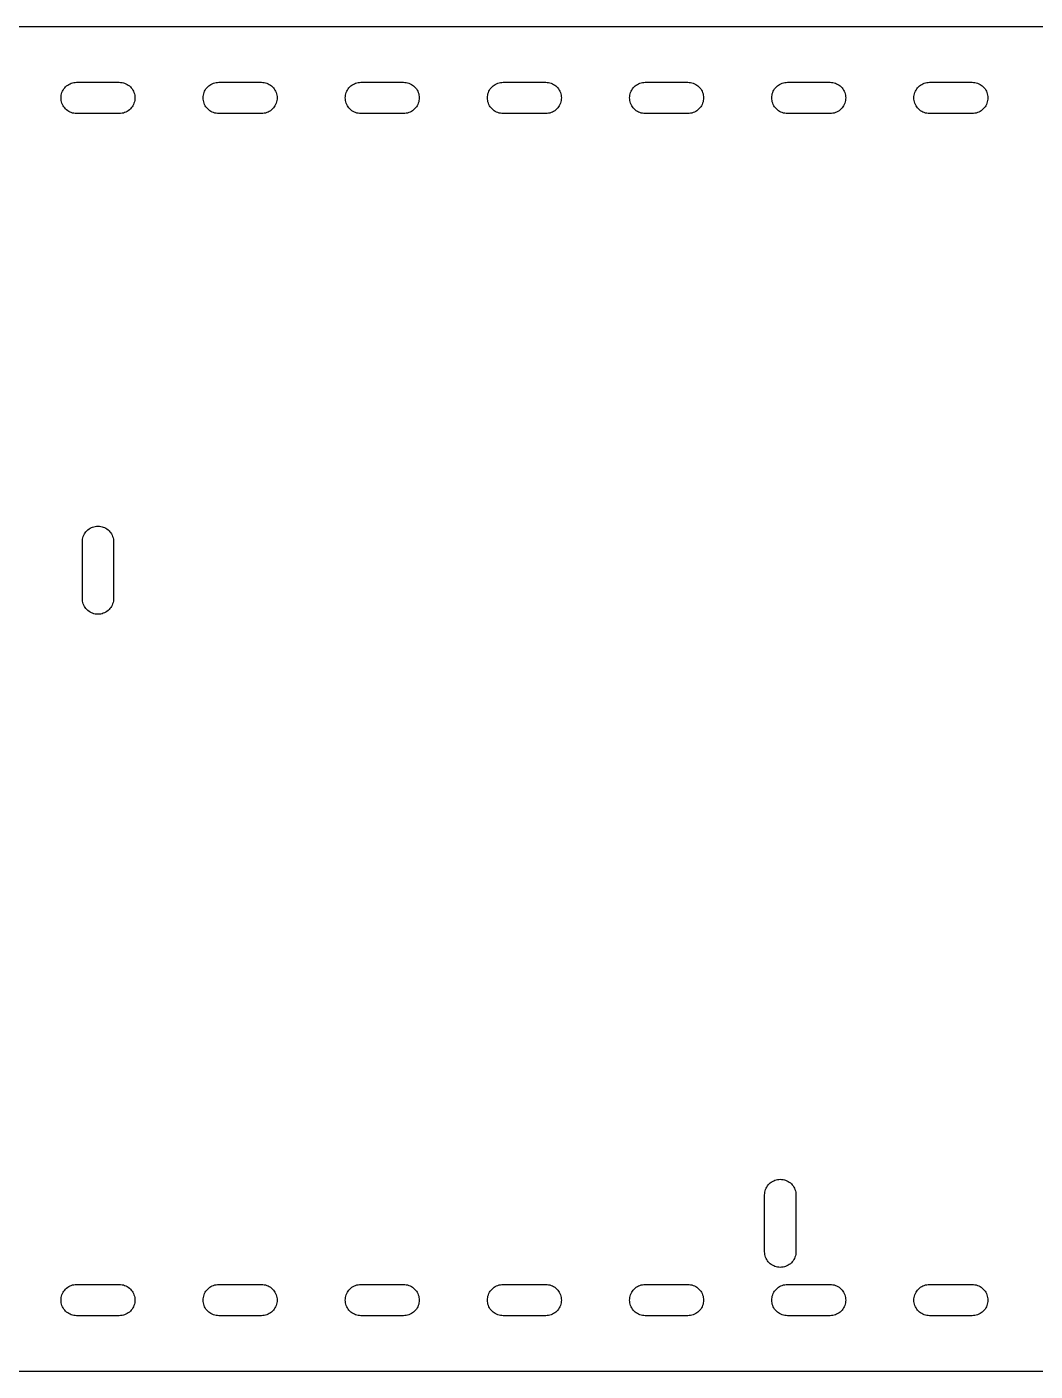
# Model space of a CAD drawing. Header units: metres. Extents: x -142 to 142, y -47 to 47.
# Drawn here: x -5 to 65.9, y -47.3 to 47.3 of the extents above; entities that cross this region are included whole.
import ezdxf

# ---------------------------------------------------------------- set-up
doc = ezdxf.new("R2010")
doc.units = ezdxf.units.M

msp = doc.modelspace()

# ---------------------------------------------------------------- linework, layer by layer
for p, q in [((139.5, 47.3), (-139.5, 47.3)), ((-2.58328, 42.491), (-2.56252, 42.5847)), ((-2.56252, 42.5847), (-2.53366, 42.6762)), ((-2.53366, 42.6762), (-2.49693, 42.7649)), ((-2.49693, 42.7649), (-2.45262, 42.85)), ((-2.45262, 42.85), (-2.40106, 42.9309)), ((-2.40106, 42.9309), (-2.34264, 43.0071)), ((-2.34264, 43.0071), (-2.27782, 43.0778)), ((-2.27782, 43.0778), (-2.20706, 43.1426)), ((-2.20706, 43.1426), (-2.13092, 43.2011)), ((-2.13092, 43.2011), (-2.04999, 43.2526)), ((-2.04999, 43.2526), (-1.96487, 43.2969)), ((-1.96487, 43.2969), (-1.87622, 43.3336)), ((-1.87622, 43.3336), (-1.7847, 43.3625)), ((-1.7847, 43.3625), (-1.69101, 43.3833)), ((-1.69101, 43.3833), (-1.59587, 43.3958)), ((-1.59587, 43.3958), (-1.5, 43.4)), ((-1.5, 43.4), (1.5, 43.4)), ((1.5, 43.4), (1.59587, 43.3958)), ((1.59587, 43.3958), (1.69101, 43.3833)), ((1.69101, 43.3833), (1.7847, 43.3625)), ((1.7847, 43.3625), (1.87622, 43.3336)), ((1.87622, 43.3336), (1.96487, 43.2969)), ((1.96487, 43.2969), (2.04999, 43.2526)), ((2.04999, 43.2526), (2.13092, 43.2011)), ((2.13092, 43.2011), (2.20706, 43.1426)), ((2.20706, 43.1426), (2.27782, 43.0778)), ((2.27782, 43.0778), (2.34264, 43.0071)), ((2.34264, 43.0071), (2.40106, 42.9309)), ((2.40106, 42.9309), (2.45262, 42.85)), ((2.45262, 42.85), (2.49693, 42.7649)), ((2.49693, 42.7649), (2.53366, 42.6762)), ((2.53366, 42.6762), (2.56252, 42.5847)), ((2.56252, 42.5847), (2.58328, 42.491)), ((7.4167, 42.491), (7.43747, 42.5847)), ((7.43747, 42.5847), (7.46632, 42.6762)), ((7.46632, 42.6762), (7.50305, 42.7649)), ((7.50305, 42.7649), (7.54736, 42.85)), ((7.54736, 42.85), (7.59892, 42.9309)), ((7.59892, 42.9309), (7.65735, 43.0071)), ((7.65735, 43.0071), (7.72218, 43.0778)), ((7.72218, 43.0778), (7.79292, 43.1426)), ((7.79292, 43.1426), (7.86906, 43.2011)), ((7.86906, 43.2011), (7.95, 43.2526)), ((7.95, 43.2526), (8.03511, 43.2969)), ((8.03511, 43.2969), (8.12376, 43.3336)), ((8.12376, 43.3336), (8.21529, 43.3625)), ((8.21529, 43.3625), (8.30898, 43.3833)), ((8.30898, 43.3833), (8.40413, 43.3958)), ((8.40413, 43.3958), (8.5, 43.4)), ((8.5, 43.4), (11.5, 43.4)), ((11.5, 43.4), (11.5959, 43.3958)), ((11.5959, 43.3958), (11.691, 43.3833)), ((11.691, 43.3833), (11.7847, 43.3625)), ((11.7847, 43.3625), (11.8762, 43.3336)), ((11.8762, 43.3336), (11.9649, 43.2969)), ((11.9649, 43.2969), (12.05, 43.2526)), ((12.05, 43.2526), (12.1309, 43.2011)), ((12.1309, 43.2011), (12.2071, 43.1426)), ((12.2071, 43.1426), (12.2778, 43.0778)), ((12.2778, 43.0778), (12.3426, 43.0071)), ((12.3426, 43.0071), (12.4011, 42.9309)), ((12.4011, 42.9309), (12.4526, 42.85)), ((12.4526, 42.85), (12.4969, 42.7649)), ((12.4969, 42.7649), (12.5337, 42.6762)), ((12.5337, 42.6762), (12.5625, 42.5847)), ((12.5625, 42.5847), (12.5833, 42.491)), ((17.4167, 42.491), (17.4375, 42.5847)), ((17.4375, 42.5847), (17.4663, 42.6762)), ((17.4663, 42.6762), (17.5031, 42.7649)), ((17.5031, 42.7649), (17.5474, 42.85)), ((17.5474, 42.85), (17.5989, 42.9309)), ((17.5989, 42.9309), (17.6573, 43.0071)), ((17.6573, 43.0071), (17.7222, 43.0778)), ((17.7222, 43.0778), (17.7929, 43.1426)), ((17.7929, 43.1426), (17.8691, 43.2011)), ((17.8691, 43.2011), (17.95, 43.2526)), ((17.95, 43.2526), (18.0351, 43.2969)), ((18.0351, 43.2969), (18.1238, 43.3336)), ((18.1238, 43.3336), (18.2153, 43.3625)), ((18.2153, 43.3625), (18.309, 43.3833)), ((18.309, 43.3833), (18.4041, 43.3958)), ((18.4041, 43.3958), (18.5, 43.4)), ((18.5, 43.4), (21.5, 43.4)), ((21.5, 43.4), (21.5959, 43.3958)), ((21.5959, 43.3958), (21.691, 43.3833)), ((21.691, 43.3833), (21.7847, 43.3625)), ((21.7847, 43.3625), (21.8762, 43.3336)), ((21.8762, 43.3336), (21.9649, 43.2969)), ((21.9649, 43.2969), (22.05, 43.2526)), ((22.05, 43.2526), (22.1309, 43.2011)), ((22.1309, 43.2011), (22.2071, 43.1426)), ((22.2071, 43.1426), (22.2778, 43.0778)), ((22.2778, 43.0778), (22.3426, 43.0071)), ((22.3426, 43.0071), (22.4011, 42.9309)), ((22.4011, 42.9309), (22.4526, 42.85)), ((22.4526, 42.85), (22.4969, 42.7649)), ((22.4969, 42.7649), (22.5337, 42.6762)), ((22.5337, 42.6762), (22.5625, 42.5847)), ((22.5625, 42.5847), (22.5833, 42.491)), ((27.4167, 42.491), (27.4375, 42.5847)), ((27.4375, 42.5847), (27.4663, 42.6762)), ((27.4663, 42.6762), (27.5031, 42.7649)), ((27.5031, 42.7649), (27.5474, 42.85)), ((27.5474, 42.85), (27.5989, 42.9309)), ((27.5989, 42.9309), (27.6573, 43.0071)), ((27.6573, 43.0071), (27.7222, 43.0778)), ((27.7222, 43.0778), (27.7929, 43.1426)), ((27.7929, 43.1426), (27.8691, 43.2011)), ((27.8691, 43.2011), (27.95, 43.2526)), ((27.95, 43.2526), (28.0351, 43.2969)), ((28.0351, 43.2969), (28.1238, 43.3336)), ((28.1238, 43.3336), (28.2153, 43.3625)), ((28.2153, 43.3625), (28.309, 43.3833)), ((28.309, 43.3833), (28.4041, 43.3958)), ((28.4041, 43.3958), (28.5, 43.4)), ((28.5, 43.4), (31.5, 43.4)), ((31.5, 43.4), (31.5959, 43.3958)), ((31.5959, 43.3958), (31.691, 43.3833)), ((31.691, 43.3833), (31.7847, 43.3625)), ((31.7847, 43.3625), (31.8762, 43.3336)), ((31.8762, 43.3336), (31.9649, 43.2969)), ((31.9649, 43.2969), (32.05, 43.2526)), ((32.05, 43.2526), (32.1309, 43.2011)), ((32.1309, 43.2011), (32.2071, 43.1426)), ((32.2071, 43.1426), (32.2778, 43.0778)), ((32.2778, 43.0778), (32.3426, 43.0071)), ((32.3426, 43.0071), (32.4011, 42.9309)), ((32.4011, 42.9309), (32.4526, 42.85)), ((32.4526, 42.85), (32.4969, 42.7649)), ((32.4969, 42.7649), (32.5337, 42.6762)), ((32.5337, 42.6762), (32.5625, 42.5847)), ((32.5625, 42.5847), (32.5833, 42.491)), ((37.4167, 42.491), (37.4375, 42.5847)), ((37.4375, 42.5847), (37.4663, 42.6762)), ((37.4663, 42.6762), (37.5031, 42.7649)), ((37.5031, 42.7649), (37.5474, 42.85)), ((37.5474, 42.85), (37.5989, 42.9309)), ((37.5989, 42.9309), (37.6573, 43.0071)), ((37.6573, 43.0071), (37.7222, 43.0778)), ((37.7222, 43.0778), (37.7929, 43.1426)), ((37.7929, 43.1426), (37.8691, 43.2011)), ((37.8691, 43.2011), (37.95, 43.2526)), ((37.95, 43.2526), (38.0351, 43.2969)), ((38.0351, 43.2969), (38.1238, 43.3336)), ((38.1238, 43.3336), (38.2153, 43.3625)), ((38.2153, 43.3625), (38.309, 43.3833)), ((38.309, 43.3833), (38.4041, 43.3958)), ((38.4041, 43.3958), (38.5, 43.4)), ((38.5, 43.4), (41.5, 43.4)), ((41.5, 43.4), (41.5959, 43.3958)), ((41.5959, 43.3958), (41.691, 43.3833)), ((41.691, 43.3833), (41.7847, 43.3625)), ((41.7847, 43.3625), (41.8762, 43.3336)), ((41.8762, 43.3336), (41.9649, 43.2969)), ((41.9649, 43.2969), (42.05, 43.2526)), ((42.05, 43.2526), (42.1309, 43.2011)), ((42.1309, 43.2011), (42.2071, 43.1426)), ((42.2071, 43.1426), (42.2778, 43.0778)), ((42.2778, 43.0778), (42.3426, 43.0071)), ((42.3426, 43.0071), (42.4011, 42.9309)), ((42.4011, 42.9309), (42.4526, 42.85)), ((42.4526, 42.85), (42.4969, 42.7649)), ((42.4969, 42.7649), (42.5337, 42.6762)), ((42.5337, 42.6762), (42.5625, 42.5847)), ((42.5625, 42.5847), (42.5833, 42.491)), ((47.4167, 42.491), (47.4375, 42.5847)), ((47.4375, 42.5847), (47.4663, 42.6762)), ((47.4663, 42.6762), (47.5031, 42.7649)), ((47.5031, 42.7649), (47.5474, 42.85)), ((47.5474, 42.85), (47.5989, 42.9309)), ((47.5989, 42.9309), (47.6573, 43.0071)), ((47.6573, 43.0071), (47.7222, 43.0778)), ((47.7222, 43.0778), (47.7929, 43.1426)), ((47.7929, 43.1426), (47.8691, 43.2011)), ((47.8691, 43.2011), (47.95, 43.2526)), ((47.95, 43.2526), (48.0351, 43.2969)), ((48.0351, 43.2969), (48.1238, 43.3336)), ((48.1238, 43.3336), (48.2153, 43.3625)), ((48.2153, 43.3625), (48.309, 43.3833)), ((48.309, 43.3833), (48.4041, 43.3958)), ((48.4041, 43.3958), (48.5, 43.4)), ((48.5, 43.4), (51.5, 43.4)), ((51.5, 43.4), (51.5959, 43.3958)), ((51.5959, 43.3958), (51.691, 43.3833)), ((51.691, 43.3833), (51.7847, 43.3625)), ((51.7847, 43.3625), (51.8762, 43.3336)), ((51.8762, 43.3336), (51.9649, 43.2969)), ((51.9649, 43.2969), (52.05, 43.2526)), ((52.05, 43.2526), (52.1309, 43.2011)), ((52.1309, 43.2011), (52.2071, 43.1426)), ((52.2071, 43.1426), (52.2778, 43.0778)), ((52.2778, 43.0778), (52.3426, 43.0071)), ((52.3426, 43.0071), (52.4011, 42.9309)), ((52.4011, 42.9309), (52.4526, 42.85)), ((52.4526, 42.85), (52.4969, 42.7649)), ((52.4969, 42.7649), (52.5337, 42.6762)), ((52.5337, 42.6762), (52.5625, 42.5847)), ((52.5625, 42.5847), (52.5833, 42.491)), ((57.4167, 42.491), (57.4375, 42.5847)), ((57.4375, 42.5847), (57.4663, 42.6762)), ((57.4663, 42.6762), (57.5031, 42.7649)), ((57.5031, 42.7649), (57.5474, 42.85)), ((57.5474, 42.85), (57.5989, 42.9309)), ((57.5989, 42.9309), (57.6573, 43.0071)), ((57.6573, 43.0071), (57.7222, 43.0778)), ((57.7222, 43.0778), (57.7929, 43.1426)), ((57.7929, 43.1426), (57.8691, 43.2011)), ((57.8691, 43.2011), (57.95, 43.2526)), ((57.95, 43.2526), (58.0351, 43.2969)), ((58.0351, 43.2969), (58.1238, 43.3336)), ((58.1238, 43.3336), (58.2153, 43.3625)), ((58.2153, 43.3625), (58.309, 43.3833)), ((58.309, 43.3833), (58.4041, 43.3958)), ((58.4041, 43.3958), (58.5, 43.4)), ((58.5, 43.4), (61.5, 43.4)), ((61.5, 43.4), (61.5959, 43.3958)), ((61.5959, 43.3958), (61.691, 43.3833)), ((61.691, 43.3833), (61.7847, 43.3625)), ((61.7847, 43.3625), (61.8762, 43.3336)), ((61.8762, 43.3336), (61.9649, 43.2969)), ((61.9649, 43.2969), (62.05, 43.2526)), ((62.05, 43.2526), (62.1309, 43.2011)), ((62.1309, 43.2011), (62.2071, 43.1426)), ((62.2071, 43.1426), (62.2778, 43.0778)), ((62.2778, 43.0778), (62.3426, 43.0071)), ((62.3426, 43.0071), (62.4011, 42.9309)), ((62.4011, 42.9309), (62.4526, 42.85)), ((62.4526, 42.85), (62.4969, 42.7649)), ((62.4969, 42.7649), (62.5337, 42.6762)), ((62.5337, 42.6762), (62.5625, 42.5847)), ((62.5625, 42.5847), (62.5833, 42.491)), ((-2.59999, 42.3), (-2.59581, 42.3959)), ((-2.59581, 42.2041), (-2.59999, 42.3)), ((-2.59581, 42.3959), (-2.58328, 42.491)), ((-2.58328, 42.109), (-2.59581, 42.2041)), ((-2.56252, 42.0153), (-2.58328, 42.109)), ((-2.53366, 41.9238), (-2.56252, 42.0153)), ((-2.49693, 41.8351), (-2.53366, 41.9238)), ((-2.45262, 41.75), (-2.49693, 41.8351)), ((-2.40106, 41.6691), (-2.45262, 41.75)), ((-2.34264, 41.5929), (-2.40106, 41.6691)), ((2.40106, 41.6691), (2.34264, 41.5929)), ((2.45262, 41.75), (2.40106, 41.6691)), ((2.49693, 41.8351), (2.45262, 41.75)), ((2.53366, 41.9238), (2.49693, 41.8351)), ((2.56252, 42.0153), (2.53366, 41.9238)), ((2.58328, 42.109), (2.56252, 42.0153)), ((2.58328, 42.491), (2.59581, 42.3959)), ((2.59581, 42.2041), (2.58328, 42.109)), ((2.59581, 42.3959), (2.59999, 42.3)), ((2.59999, 42.3), (2.59581, 42.2041)), ((7.39999, 42.3), (7.40417, 42.3959)), ((7.40417, 42.2041), (7.39999, 42.3)), ((7.40417, 42.3959), (7.4167, 42.491)), ((7.4167, 42.109), (7.40417, 42.2041)), ((7.43747, 42.0153), (7.4167, 42.109)), ((7.46632, 41.9238), (7.43747, 42.0153)), ((7.50305, 41.8351), (7.46632, 41.9238)), ((7.54736, 41.75), (7.50305, 41.8351)), ((7.59892, 41.6691), (7.54736, 41.75)), ((7.65735, 41.5929), (7.59892, 41.6691)), ((12.4011, 41.6691), (12.3426, 41.5929)), ((12.4526, 41.75), (12.4011, 41.6691)), ((12.4969, 41.8351), (12.4526, 41.75)), ((12.5337, 41.9238), (12.4969, 41.8351)), ((12.5625, 42.0153), (12.5337, 41.9238)), ((12.5833, 42.109), (12.5625, 42.0153)), ((12.5833, 42.491), (12.5958, 42.3959)), ((12.5958, 42.2041), (12.5833, 42.109)), ((12.5958, 42.3959), (12.6, 42.3)), ((12.6, 42.3), (12.5958, 42.2041)), ((17.4, 42.3), (17.4042, 42.3959)), ((17.4042, 42.2041), (17.4, 42.3)), ((17.4042, 42.3959), (17.4167, 42.491)), ((17.4167, 42.109), (17.4042, 42.2041)), ((17.4375, 42.0153), (17.4167, 42.109)), ((17.4663, 41.9238), (17.4375, 42.0153)), ((17.5031, 41.8351), (17.4663, 41.9238)), ((17.5474, 41.75), (17.5031, 41.8351)), ((17.5989, 41.6691), (17.5474, 41.75)), ((17.6573, 41.5929), (17.5989, 41.6691)), ((22.4011, 41.6691), (22.3426, 41.5929)), ((22.4526, 41.75), (22.4011, 41.6691)), ((22.4969, 41.8351), (22.4526, 41.75)), ((22.5337, 41.9238), (22.4969, 41.8351)), ((22.5625, 42.0153), (22.5337, 41.9238)), ((22.5833, 42.109), (22.5625, 42.0153)), ((22.5833, 42.491), (22.5958, 42.3959)), ((22.5958, 42.2041), (22.5833, 42.109)), ((22.5958, 42.3959), (22.6, 42.3)), ((22.6, 42.3), (22.5958, 42.2041)), ((27.4, 42.3), (27.4042, 42.3959)), ((27.4042, 42.2041), (27.4, 42.3)), ((27.4042, 42.3959), (27.4167, 42.491)), ((27.4167, 42.109), (27.4042, 42.2041)), ((27.4375, 42.0153), (27.4167, 42.109)), ((27.4663, 41.9238), (27.4375, 42.0153)), ((27.5031, 41.8351), (27.4663, 41.9238)), ((27.5474, 41.75), (27.5031, 41.8351)), ((27.5989, 41.6691), (27.5474, 41.75)), ((27.6573, 41.5929), (27.5989, 41.6691)), ((32.4011, 41.6691), (32.3426, 41.5929)), ((32.4526, 41.75), (32.4011, 41.6691)), ((32.4969, 41.8351), (32.4526, 41.75)), ((32.5337, 41.9238), (32.4969, 41.8351)), ((32.5625, 42.0153), (32.5337, 41.9238)), ((32.5833, 42.109), (32.5625, 42.0153)), ((32.5833, 42.491), (32.5958, 42.3959)), ((32.5958, 42.2041), (32.5833, 42.109)), ((32.5958, 42.3959), (32.6, 42.3)), ((32.6, 42.3), (32.5958, 42.2041)), ((37.4, 42.3), (37.4042, 42.3959)), ((37.4042, 42.2041), (37.4, 42.3)), ((37.4042, 42.3959), (37.4167, 42.491)), ((37.4167, 42.109), (37.4042, 42.2041)), ((37.4375, 42.0153), (37.4167, 42.109)), ((37.4663, 41.9238), (37.4375, 42.0153)), ((37.5031, 41.8351), (37.4663, 41.9238)), ((37.5474, 41.75), (37.5031, 41.8351)), ((37.5989, 41.6691), (37.5474, 41.75)), ((37.6573, 41.5929), (37.5989, 41.6691)), ((42.4011, 41.6691), (42.3426, 41.5929)), ((42.4526, 41.75), (42.4011, 41.6691)), ((42.4969, 41.8351), (42.4526, 41.75)), ((42.5337, 41.9238), (42.4969, 41.8351)), ((42.5625, 42.0153), (42.5337, 41.9238)), ((42.5833, 42.109), (42.5625, 42.0153)), ((42.5833, 42.491), (42.5958, 42.3959)), ((42.5958, 42.2041), (42.5833, 42.109)), ((42.5958, 42.3959), (42.6, 42.3)), ((42.6, 42.3), (42.5958, 42.2041)), ((47.4, 42.3), (47.4042, 42.3959)), ((47.4042, 42.2041), (47.4, 42.3)), ((47.4042, 42.3959), (47.4167, 42.491)), ((47.4167, 42.109), (47.4042, 42.2041)), ((47.4375, 42.0153), (47.4167, 42.109)), ((47.4663, 41.9238), (47.4375, 42.0153)), ((47.5031, 41.8351), (47.4663, 41.9238)), ((47.5474, 41.75), (47.5031, 41.8351)), ((47.5989, 41.6691), (47.5474, 41.75)), ((47.6573, 41.5929), (47.5989, 41.6691)), ((52.4011, 41.6691), (52.3426, 41.5929)), ((52.4526, 41.75), (52.4011, 41.6691)), ((52.4969, 41.8351), (52.4526, 41.75)), ((52.5337, 41.9238), (52.4969, 41.8351)), ((52.5625, 42.0153), (52.5337, 41.9238)), ((52.5833, 42.109), (52.5625, 42.0153)), ((52.5833, 42.491), (52.5958, 42.3959)), ((52.5958, 42.2041), (52.5833, 42.109)), ((52.5958, 42.3959), (52.6, 42.3)), ((52.6, 42.3), (52.5958, 42.2041)), ((57.4, 42.3), (57.4042, 42.3959)), ((57.4042, 42.2041), (57.4, 42.3)), ((57.4042, 42.3959), (57.4167, 42.491)), ((57.4167, 42.109), (57.4042, 42.2041)), ((57.4375, 42.0153), (57.4167, 42.109)), ((57.4663, 41.9238), (57.4375, 42.0153)), ((57.5031, 41.8351), (57.4663, 41.9238)), ((57.5474, 41.75), (57.5031, 41.8351)), ((57.5989, 41.6691), (57.5474, 41.75)), ((57.6573, 41.5929), (57.5989, 41.6691)), ((62.4011, 41.6691), (62.3426, 41.5929)), ((62.4526, 41.75), (62.4011, 41.6691)), ((62.4969, 41.8351), (62.4526, 41.75)), ((62.5337, 41.9238), (62.4969, 41.8351)), ((62.5625, 42.0153), (62.5337, 41.9238)), ((62.5833, 42.109), (62.5625, 42.0153)), ((62.5833, 42.491), (62.5958, 42.3959)), ((62.5958, 42.2041), (62.5833, 42.109)), ((62.5958, 42.3959), (62.6, 42.3)), ((62.6, 42.3), (62.5958, 42.2041)), ((-2.27782, 41.5222), (-2.34264, 41.5929)), ((-2.20706, 41.4574), (-2.27782, 41.5222)), ((-2.13092, 41.3989), (-2.20706, 41.4574)), ((-2.04999, 41.3474), (-2.13092, 41.3989)), ((-1.96487, 41.3031), (-2.04999, 41.3474)), ((-1.87622, 41.2663), (-1.96487, 41.3031)), ((-1.7847, 41.2375), (-1.87622, 41.2663)), ((-1.69101, 41.2167), (-1.7847, 41.2375)), ((-1.59587, 41.2042), (-1.69101, 41.2167)), ((-1.5, 41.2), (-1.59587, 41.2042)), ((1.5, 41.2), (-1.5, 41.2)), ((1.59587, 41.2042), (1.5, 41.2)), ((1.69101, 41.2167), (1.59587, 41.2042)), ((1.7847, 41.2375), (1.69101, 41.2167)), ((1.87622, 41.2663), (1.7847, 41.2375)), ((1.96487, 41.3031), (1.87622, 41.2663)), ((2.04999, 41.3474), (1.96487, 41.3031)), ((2.13092, 41.3989), (2.04999, 41.3474)), ((2.20706, 41.4574), (2.13092, 41.3989)), ((2.27782, 41.5222), (2.20706, 41.4574)), ((2.34264, 41.5929), (2.27782, 41.5222)), ((7.72218, 41.5222), (7.65735, 41.5929)), ((7.79292, 41.4574), (7.72218, 41.5222)), ((7.86906, 41.3989), (7.79292, 41.4574)), ((7.95, 41.3474), (7.86906, 41.3989)), ((8.03511, 41.3031), (7.95, 41.3474)), ((8.12376, 41.2663), (8.03511, 41.3031)), ((8.21529, 41.2375), (8.12376, 41.2663)), ((8.30898, 41.2167), (8.21529, 41.2375)), ((8.40413, 41.2042), (8.30898, 41.2167)), ((8.5, 41.2), (8.40413, 41.2042)), ((11.5, 41.2), (8.5, 41.2)), ((11.5959, 41.2042), (11.5, 41.2)), ((11.691, 41.2167), (11.5959, 41.2042)), ((11.7847, 41.2375), (11.691, 41.2167)), ((11.8762, 41.2663), (11.7847, 41.2375)), ((11.9649, 41.3031), (11.8762, 41.2663)), ((12.05, 41.3474), (11.9649, 41.3031)), ((12.1309, 41.3989), (12.05, 41.3474)), ((12.2071, 41.4574), (12.1309, 41.3989)), ((12.2778, 41.5222), (12.2071, 41.4574)), ((12.3426, 41.5929), (12.2778, 41.5222)), ((17.7222, 41.5222), (17.6573, 41.5929)), ((17.7929, 41.4574), (17.7222, 41.5222)), ((17.8691, 41.3989), (17.7929, 41.4574)), ((17.95, 41.3474), (17.8691, 41.3989)), ((18.0351, 41.3031), (17.95, 41.3474)), ((18.1238, 41.2663), (18.0351, 41.3031)), ((18.2153, 41.2375), (18.1238, 41.2663)), ((18.309, 41.2167), (18.2153, 41.2375)), ((18.4041, 41.2042), (18.309, 41.2167)), ((18.5, 41.2), (18.4041, 41.2042)), ((21.5, 41.2), (18.5, 41.2)), ((21.5959, 41.2042), (21.5, 41.2)), ((21.691, 41.2167), (21.5959, 41.2042)), ((21.7847, 41.2375), (21.691, 41.2167)), ((21.8762, 41.2663), (21.7847, 41.2375)), ((21.9649, 41.3031), (21.8762, 41.2663)), ((22.05, 41.3474), (21.9649, 41.3031)), ((22.1309, 41.3989), (22.05, 41.3474)), ((22.2071, 41.4574), (22.1309, 41.3989)), ((22.2778, 41.5222), (22.2071, 41.4574)), ((22.3426, 41.5929), (22.2778, 41.5222)), ((27.7222, 41.5222), (27.6573, 41.5929)), ((27.7929, 41.4574), (27.7222, 41.5222)), ((27.8691, 41.3989), (27.7929, 41.4574)), ((27.95, 41.3474), (27.8691, 41.3989)), ((28.0351, 41.3031), (27.95, 41.3474)), ((28.1238, 41.2663), (28.0351, 41.3031)), ((28.2153, 41.2375), (28.1238, 41.2663)), ((28.309, 41.2167), (28.2153, 41.2375)), ((28.4041, 41.2042), (28.309, 41.2167)), ((28.5, 41.2), (28.4041, 41.2042)), ((31.5, 41.2), (28.5, 41.2)), ((31.5959, 41.2042), (31.5, 41.2)), ((31.691, 41.2167), (31.5959, 41.2042)), ((31.7847, 41.2375), (31.691, 41.2167)), ((31.8762, 41.2663), (31.7847, 41.2375)), ((31.9649, 41.3031), (31.8762, 41.2663)), ((32.05, 41.3474), (31.9649, 41.3031)), ((32.1309, 41.3989), (32.05, 41.3474)), ((32.2071, 41.4574), (32.1309, 41.3989)), ((32.2778, 41.5222), (32.2071, 41.4574)), ((32.3426, 41.5929), (32.2778, 41.5222)), ((37.7222, 41.5222), (37.6573, 41.5929)), ((37.7929, 41.4574), (37.7222, 41.5222)), ((37.8691, 41.3989), (37.7929, 41.4574)), ((37.95, 41.3474), (37.8691, 41.3989)), ((38.0351, 41.3031), (37.95, 41.3474)), ((38.1238, 41.2663), (38.0351, 41.3031)), ((38.2153, 41.2375), (38.1238, 41.2663)), ((38.309, 41.2167), (38.2153, 41.2375)), ((38.4041, 41.2042), (38.309, 41.2167)), ((38.5, 41.2), (38.4041, 41.2042)), ((41.5, 41.2), (38.5, 41.2)), ((41.5959, 41.2042), (41.5, 41.2)), ((41.691, 41.2167), (41.5959, 41.2042)), ((41.7847, 41.2375), (41.691, 41.2167)), ((41.8762, 41.2663), (41.7847, 41.2375)), ((41.9649, 41.3031), (41.8762, 41.2663)), ((42.05, 41.3474), (41.9649, 41.3031)), ((42.1309, 41.3989), (42.05, 41.3474)), ((42.2071, 41.4574), (42.1309, 41.3989)), ((42.2778, 41.5222), (42.2071, 41.4574)), ((42.3426, 41.5929), (42.2778, 41.5222)), ((47.7222, 41.5222), (47.6573, 41.5929)), ((47.7929, 41.4574), (47.7222, 41.5222)), ((47.8691, 41.3989), (47.7929, 41.4574)), ((47.95, 41.3474), (47.8691, 41.3989)), ((48.0351, 41.3031), (47.95, 41.3474)), ((48.1238, 41.2663), (48.0351, 41.3031)), ((48.2153, 41.2375), (48.1238, 41.2663)), ((48.309, 41.2167), (48.2153, 41.2375)), ((48.4041, 41.2042), (48.309, 41.2167)), ((48.5, 41.2), (48.4041, 41.2042)), ((51.5, 41.2), (48.5, 41.2)), ((51.5959, 41.2042), (51.5, 41.2)), ((51.691, 41.2167), (51.5959, 41.2042)), ((51.7847, 41.2375), (51.691, 41.2167)), ((51.8762, 41.2663), (51.7847, 41.2375)), ((51.9649, 41.3031), (51.8762, 41.2663)), ((52.05, 41.3474), (51.9649, 41.3031)), ((52.1309, 41.3989), (52.05, 41.3474)), ((52.2071, 41.4574), (52.1309, 41.3989)), ((52.2778, 41.5222), (52.2071, 41.4574)), ((52.3426, 41.5929), (52.2778, 41.5222)), ((57.7222, 41.5222), (57.6573, 41.5929)), ((57.7929, 41.4574), (57.7222, 41.5222)), ((57.8691, 41.3989), (57.7929, 41.4574)), ((57.95, 41.3474), (57.8691, 41.3989)), ((58.0351, 41.3031), (57.95, 41.3474)), ((58.1238, 41.2663), (58.0351, 41.3031)), ((58.2153, 41.2375), (58.1238, 41.2663)), ((58.309, 41.2167), (58.2153, 41.2375)), ((58.4041, 41.2042), (58.309, 41.2167)), ((58.5, 41.2), (58.4041, 41.2042)), ((61.5, 41.2), (58.5, 41.2)), ((61.5959, 41.2042), (61.5, 41.2)), ((61.691, 41.2167), (61.5959, 41.2042)), ((61.7847, 41.2375), (61.691, 41.2167)), ((61.8762, 41.2663), (61.7847, 41.2375)), ((61.9649, 41.3031), (61.8762, 41.2663)), ((62.05, 41.3474), (61.9649, 41.3031)), ((62.1309, 41.3989), (62.05, 41.3474)), ((62.2071, 41.4574), (62.1309, 41.3989)), ((62.2778, 41.5222), (62.2071, 41.4574)), ((62.3426, 41.5929), (62.2778, 41.5222)), ((-1.06252, 11.3497), (-1.03366, 11.4412)), ((-1.03366, 11.4412), (-0.99693, 11.5299)), ((-0.99693, 11.5299), (-0.95262, 11.615)), ((-0.95262, 11.615), (-0.90106, 11.6959)), ((-0.90106, 11.6959), (-0.84264, 11.7721)), ((-0.84264, 11.7721), (-0.77782, 11.8428)), ((-0.77782, 11.8428), (-0.70706, 11.9076)), ((-0.70706, 11.9076), (-0.63092, 11.9661)), ((-0.63092, 11.9661), (-0.54999, 12.0176)), ((-0.54999, 12.0176), (-0.46487, 12.0619)), ((-0.46487, 12.0619), (-0.37622, 12.0986)), ((-0.37622, 12.0986), (-0.2847, 12.1275)), ((-0.2847, 12.1275), (-0.19101, 12.1483)), ((-0.19101, 12.1483), (-0.09587, 12.1608)), ((-0.09587, 12.1608), (0, 12.165)), ((0, 12.165), (0.09587, 12.1608)), ((0.09587, 12.1608), (0.19101, 12.1483)), ((0.19101, 12.1483), (0.2847, 12.1275)), ((0.2847, 12.1275), (0.37622, 12.0986)), ((0.37622, 12.0986), (0.46487, 12.0619)), ((0.46487, 12.0619), (0.54999, 12.0176)), ((0.54999, 12.0176), (0.63092, 11.9661)), ((0.63092, 11.9661), (0.70706, 11.9076)), ((0.70706, 11.9076), (0.77782, 11.8428)), ((0.77782, 11.8428), (0.84264, 11.7721)), ((0.84264, 11.7721), (0.90106, 11.6959)), ((0.90106, 11.6959), (0.95262, 11.615)), ((0.95262, 11.615), (0.99693, 11.5299)), ((0.99693, 11.5299), (1.03366, 11.4412)), ((1.03366, 11.4412), (1.06252, 11.3497)), ((-1.09999, 11.065), (-1.09581, 11.1609)), ((-1.09999, 7.06499), (-1.09999, 11.065)), ((-1.09581, 11.1609), (-1.08328, 11.256)), ((-1.08328, 11.256), (-1.06252, 11.3497)), ((1.06252, 11.3497), (1.08328, 11.256)), ((1.08328, 11.256), (1.09581, 11.1609)), ((1.09581, 11.1609), (1.09999, 11.065)), ((1.09999, 11.065), (1.09999, 7.06499)), ((-1.09581, 6.96912), (-1.09999, 7.06499)), ((-1.08328, 6.87398), (-1.09581, 6.96912)), ((-1.06252, 6.78029), (-1.08328, 6.87398)), ((-1.03366, 6.68877), (-1.06252, 6.78029)), ((-0.99693, 6.60011), (-1.03366, 6.68877)), ((1.03366, 6.68877), (0.99693, 6.60011)), ((1.06252, 6.78029), (1.03366, 6.68877)), ((1.08328, 6.87398), (1.06252, 6.78029)), ((1.09581, 6.96912), (1.08328, 6.87398)), ((1.09999, 7.06499), (1.09581, 6.96912)), ((-0.95262, 6.515), (-0.99693, 6.60011)), ((-0.90106, 6.43405), (-0.95262, 6.515)), ((-0.84264, 6.35793), (-0.90106, 6.43405)), ((-0.77782, 6.28717), (-0.84264, 6.35793)), ((-0.70706, 6.22235), (-0.77782, 6.28717)), ((-0.63092, 6.16393), (-0.70706, 6.22235)), ((-0.54999, 6.11237), (-0.63092, 6.16393)), ((-0.46487, 6.06805), (-0.54999, 6.11237)), ((-0.37622, 6.03133), (-0.46487, 6.06805)), ((-0.2847, 6.00247), (-0.37622, 6.03133)), ((-0.19101, 5.9817), (-0.2847, 6.00247)), ((-0.09587, 5.96918), (-0.19101, 5.9817)), ((0, 5.965), (-0.09587, 5.96918)), ((0.09587, 5.96918), (0, 5.965)), ((0.19101, 5.9817), (0.09587, 5.96918)), ((0.2847, 6.00247), (0.19101, 5.9817)), ((0.37622, 6.03133), (0.2847, 6.00247)), ((0.46487, 6.06805), (0.37622, 6.03133)), ((0.54999, 6.11237), (0.46487, 6.06805)), ((0.63092, 6.16393), (0.54999, 6.11237)), ((0.70706, 6.22235), (0.63092, 6.16393)), ((0.77782, 6.28717), (0.70706, 6.22235)), ((0.84264, 6.35793), (0.77782, 6.28717)), ((0.90106, 6.43405), (0.84264, 6.35793)), ((0.95262, 6.515), (0.90106, 6.43405)), ((0.99693, 6.60011), (0.95262, 6.515)), ((47.2929, -34.0573), (47.3691, -33.9989)), ((47.3691, -33.9989), (47.45, -33.9474)), ((47.45, -33.9474), (47.5351, -33.9031)), ((47.5351, -33.9031), (47.6238, -33.8663)), ((47.6238, -33.8663), (47.7153, -33.8375)), ((47.7153, -33.8375), (47.809, -33.8167)), ((47.809, -33.8167), (47.9041, -33.8042)), ((47.9041, -33.8042), (48, -33.8)), ((48, -33.8), (48.0959, -33.8042)), ((48.0959, -33.8042), (48.191, -33.8167)), ((48.191, -33.8167), (48.2847, -33.8375)), ((48.2847, -33.8375), (48.3762, -33.8663)), ((48.3762, -33.8663), (48.4649, -33.9031)), ((48.4649, -33.9031), (48.55, -33.9474)), ((48.55, -33.9474), (48.6309, -33.9989)), ((48.6309, -33.9989), (48.7071, -34.0573)), ((46.9, -34.9), (46.9042, -34.8041)), ((46.9, -38.9), (46.9, -34.9)), ((46.9042, -34.8041), (46.9167, -34.709)), ((46.9167, -34.709), (46.9375, -34.6153)), ((46.9375, -34.6153), (46.9663, -34.5238)), ((46.9663, -34.5238), (47.0031, -34.4351)), ((47.0031, -34.4351), (47.0474, -34.35)), ((47.0474, -34.35), (47.0989, -34.2691)), ((47.0989, -34.2691), (47.1573, -34.1929)), ((47.1573, -34.1929), (47.2222, -34.1222)), ((47.2222, -34.1222), (47.2929, -34.0573)), ((48.7071, -34.0573), (48.7778, -34.1222)), ((48.7778, -34.1222), (48.8426, -34.1929)), ((48.8426, -34.1929), (48.9011, -34.2691)), ((48.9011, -34.2691), (48.9526, -34.35)), ((48.9526, -34.35), (48.9969, -34.4351)), ((48.9969, -34.4351), (49.0337, -34.5238)), ((49.0337, -34.5238), (49.0625, -34.6153)), ((49.0625, -34.6153), (49.0833, -34.709)), ((49.0833, -34.709), (49.0958, -34.8041)), ((49.0958, -34.8041), (49.1, -34.9)), ((49.1, -34.9), (49.1, -38.9)), ((46.9042, -38.9959), (46.9, -38.9)), ((46.9167, -39.091), (46.9042, -38.9959)), ((46.9375, -39.1847), (46.9167, -39.091)), ((46.9663, -39.2762), (46.9375, -39.1847)), ((47.0031, -39.3649), (46.9663, -39.2762)), ((47.0474, -39.45), (47.0031, -39.3649)), ((47.0989, -39.5309), (47.0474, -39.45)), ((47.1573, -39.6071), (47.0989, -39.5309)), ((47.2222, -39.6778), (47.1573, -39.6071)), ((47.2929, -39.7426), (47.2222, -39.6778)), ((48.7778, -39.6778), (48.7071, -39.7426)), ((48.8426, -39.6071), (48.7778, -39.6778)), ((48.9011, -39.5309), (48.8426, -39.6071)), ((48.9526, -39.45), (48.9011, -39.5309)), ((48.9969, -39.3649), (48.9526, -39.45)), ((49.0337, -39.2762), (48.9969, -39.3649)), ((49.0625, -39.1847), (49.0337, -39.2762)), ((49.0833, -39.091), (49.0625, -39.1847)), ((49.0958, -38.9959), (49.0833, -39.091)), ((49.1, -38.9), (49.0958, -38.9959)), ((47.3691, -39.8011), (47.2929, -39.7426)), ((47.45, -39.8526), (47.3691, -39.8011)), ((47.5351, -39.8969), (47.45, -39.8526)), ((47.6238, -39.9337), (47.5351, -39.8969)), ((47.7153, -39.9625), (47.6238, -39.9337)), ((47.809, -39.9833), (47.7153, -39.9625)), ((47.9041, -39.9958), (47.809, -39.9833)), ((48, -40), (47.9041, -39.9958)), ((48.0959, -39.9958), (48, -40)), ((48.191, -39.9833), (48.0959, -39.9958)), ((48.2847, -39.9625), (48.191, -39.9833)), ((48.3762, -39.9337), (48.2847, -39.9625)), ((48.4649, -39.8969), (48.3762, -39.9337)), ((48.55, -39.8526), (48.4649, -39.8969)), ((48.6309, -39.8011), (48.55, -39.8526)), ((48.7071, -39.7426), (48.6309, -39.8011)), ((-2.40106, -41.6691), (-2.34264, -41.5929)), ((-2.34264, -41.5929), (-2.27782, -41.5222)), ((-2.27782, -41.5222), (-2.20706, -41.4574)), ((-2.20706, -41.4574), (-2.13092, -41.3989)), ((-2.13092, -41.3989), (-2.04999, -41.3474)), ((-2.04999, -41.3474), (-1.96487, -41.3031)), ((-1.96487, -41.3031), (-1.87622, -41.2663)), ((-1.87622, -41.2663), (-1.7847, -41.2375)), ((-1.7847, -41.2375), (-1.69101, -41.2167)), ((-1.69101, -41.2167), (-1.59587, -41.2042)), ((-1.59587, -41.2042), (-1.5, -41.2)), ((-1.5, -41.2), (1.5, -41.2)), ((1.5, -41.2), (1.59587, -41.2042)), ((1.59587, -41.2042), (1.69101, -41.2167)), ((1.69101, -41.2167), (1.7847, -41.2375)), ((1.7847, -41.2375), (1.87622, -41.2663)), ((1.87622, -41.2663), (1.96487, -41.3031)), ((1.96487, -41.3031), (2.04999, -41.3474)), ((2.04999, -41.3474), (2.13092, -41.3989)), ((2.13092, -41.3989), (2.20706, -41.4574)), ((2.20706, -41.4574), (2.27782, -41.5222)), ((2.27782, -41.5222), (2.34264, -41.5929)), ((2.34264, -41.5929), (2.40106, -41.6691)), ((7.59892, -41.6691), (7.65735, -41.5929)), ((7.65735, -41.5929), (7.72218, -41.5222)), ((7.72218, -41.5222), (7.79292, -41.4574)), ((7.79292, -41.4574), (7.86906, -41.3989)), ((7.86906, -41.3989), (7.95, -41.3474)), ((7.95, -41.3474), (8.03511, -41.3031)), ((8.03511, -41.3031), (8.12376, -41.2663)), ((8.12376, -41.2663), (8.21529, -41.2375)), ((8.21529, -41.2375), (8.30898, -41.2167)), ((8.30898, -41.2167), (8.40413, -41.2042)), ((8.40413, -41.2042), (8.5, -41.2)), ((8.5, -41.2), (11.5, -41.2)), ((11.5, -41.2), (11.5959, -41.2042)), ((11.5959, -41.2042), (11.691, -41.2167)), ((11.691, -41.2167), (11.7847, -41.2375)), ((11.7847, -41.2375), (11.8762, -41.2663)), ((11.8762, -41.2663), (11.9649, -41.3031)), ((11.9649, -41.3031), (12.05, -41.3474)), ((12.05, -41.3474), (12.1309, -41.3989)), ((12.1309, -41.3989), (12.2071, -41.4574)), ((12.2071, -41.4574), (12.2778, -41.5222)), ((12.2778, -41.5222), (12.3426, -41.5929)), ((12.3426, -41.5929), (12.4011, -41.6691)), ((17.5989, -41.6691), (17.6573, -41.5929)), ((17.6573, -41.5929), (17.7222, -41.5222)), ((17.7222, -41.5222), (17.7929, -41.4574)), ((17.7929, -41.4574), (17.8691, -41.3989)), ((17.8691, -41.3989), (17.95, -41.3474)), ((17.95, -41.3474), (18.0351, -41.3031)), ((18.0351, -41.3031), (18.1238, -41.2663)), ((18.1238, -41.2663), (18.2153, -41.2375)), ((18.2153, -41.2375), (18.309, -41.2167)), ((18.309, -41.2167), (18.4041, -41.2042)), ((18.4041, -41.2042), (18.5, -41.2)), ((18.5, -41.2), (21.5, -41.2)), ((21.5, -41.2), (21.5959, -41.2042)), ((21.5959, -41.2042), (21.691, -41.2167)), ((21.691, -41.2167), (21.7847, -41.2375)), ((21.7847, -41.2375), (21.8762, -41.2663)), ((21.8762, -41.2663), (21.9649, -41.3031)), ((21.9649, -41.3031), (22.05, -41.3474)), ((22.05, -41.3474), (22.1309, -41.3989)), ((22.1309, -41.3989), (22.2071, -41.4574)), ((22.2071, -41.4574), (22.2778, -41.5222)), ((22.2778, -41.5222), (22.3426, -41.5929)), ((22.3426, -41.5929), (22.4011, -41.6691)), ((27.5989, -41.6691), (27.6573, -41.5929)), ((27.6573, -41.5929), (27.7222, -41.5222)), ((27.7222, -41.5222), (27.7929, -41.4574)), ((27.7929, -41.4574), (27.8691, -41.3989)), ((27.8691, -41.3989), (27.95, -41.3474)), ((27.95, -41.3474), (28.0351, -41.3031)), ((28.0351, -41.3031), (28.1238, -41.2663)), ((28.1238, -41.2663), (28.2153, -41.2375)), ((28.2153, -41.2375), (28.309, -41.2167)), ((28.309, -41.2167), (28.4041, -41.2042)), ((28.4041, -41.2042), (28.5, -41.2)), ((28.5, -41.2), (31.5, -41.2)), ((31.5, -41.2), (31.5959, -41.2042)), ((31.5959, -41.2042), (31.691, -41.2167)), ((31.691, -41.2167), (31.7847, -41.2375)), ((31.7847, -41.2375), (31.8762, -41.2663)), ((31.8762, -41.2663), (31.9649, -41.3031)), ((31.9649, -41.3031), (32.05, -41.3474)), ((32.05, -41.3474), (32.1309, -41.3989)), ((32.1309, -41.3989), (32.2071, -41.4574)), ((32.2071, -41.4574), (32.2778, -41.5222)), ((32.2778, -41.5222), (32.3426, -41.5929)), ((32.3426, -41.5929), (32.4011, -41.6691)), ((37.5989, -41.6691), (37.6573, -41.5929)), ((37.6573, -41.5929), (37.7222, -41.5222)), ((37.7222, -41.5222), (37.7929, -41.4574)), ((37.7929, -41.4574), (37.8691, -41.3989)), ((37.8691, -41.3989), (37.95, -41.3474)), ((37.95, -41.3474), (38.0351, -41.3031)), ((38.0351, -41.3031), (38.1238, -41.2663)), ((38.1238, -41.2663), (38.2153, -41.2375)), ((38.2153, -41.2375), (38.309, -41.2167)), ((38.309, -41.2167), (38.4041, -41.2042)), ((38.4041, -41.2042), (38.5, -41.2)), ((38.5, -41.2), (41.5, -41.2)), ((41.5, -41.2), (41.5959, -41.2042)), ((41.5959, -41.2042), (41.691, -41.2167)), ((41.691, -41.2167), (41.7847, -41.2375)), ((41.7847, -41.2375), (41.8762, -41.2663)), ((41.8762, -41.2663), (41.9649, -41.3031)), ((41.9649, -41.3031), (42.05, -41.3474)), ((42.05, -41.3474), (42.1309, -41.3989)), ((42.1309, -41.3989), (42.2071, -41.4574)), ((42.2071, -41.4574), (42.2778, -41.5222)), ((42.2778, -41.5222), (42.3426, -41.5929)), ((42.3426, -41.5929), (42.4011, -41.6691)), ((47.5989, -41.6691), (47.6573, -41.5929)), ((47.6573, -41.5929), (47.7222, -41.5222)), ((47.7222, -41.5222), (47.7929, -41.4574)), ((47.7929, -41.4574), (47.8691, -41.3989)), ((47.8691, -41.3989), (47.95, -41.3474)), ((47.95, -41.3474), (48.0351, -41.3031)), ((48.0351, -41.3031), (48.1238, -41.2663)), ((48.1238, -41.2663), (48.2153, -41.2375)), ((48.2153, -41.2375), (48.309, -41.2167)), ((48.309, -41.2167), (48.4041, -41.2042)), ((48.4041, -41.2042), (48.5, -41.2)), ((48.5, -41.2), (51.5, -41.2)), ((51.5, -41.2), (51.5959, -41.2042)), ((51.5959, -41.2042), (51.691, -41.2167)), ((51.691, -41.2167), (51.7847, -41.2375)), ((51.7847, -41.2375), (51.8762, -41.2663)), ((51.8762, -41.2663), (51.9649, -41.3031)), ((51.9649, -41.3031), (52.05, -41.3474)), ((52.05, -41.3474), (52.1309, -41.3989)), ((52.1309, -41.3989), (52.2071, -41.4574)), ((52.2071, -41.4574), (52.2778, -41.5222)), ((52.2778, -41.5222), (52.3426, -41.5929)), ((52.3426, -41.5929), (52.4011, -41.6691)), ((57.5989, -41.6691), (57.6573, -41.5929)), ((57.6573, -41.5929), (57.7222, -41.5222)), ((57.7222, -41.5222), (57.7929, -41.4574)), ((57.7929, -41.4574), (57.8691, -41.3989)), ((57.8691, -41.3989), (57.95, -41.3474)), ((57.95, -41.3474), (58.0351, -41.3031)), ((58.0351, -41.3031), (58.1238, -41.2663)), ((58.1238, -41.2663), (58.2153, -41.2375)), ((58.2153, -41.2375), (58.309, -41.2167)), ((58.309, -41.2167), (58.4041, -41.2042)), ((58.4041, -41.2042), (58.5, -41.2)), ((58.5, -41.2), (61.5, -41.2)), ((61.5, -41.2), (61.5959, -41.2042)), ((61.5959, -41.2042), (61.691, -41.2167)), ((61.691, -41.2167), (61.7847, -41.2375)), ((61.7847, -41.2375), (61.8762, -41.2663)), ((61.8762, -41.2663), (61.9649, -41.3031)), ((61.9649, -41.3031), (62.05, -41.3474)), ((62.05, -41.3474), (62.1309, -41.3989)), ((62.1309, -41.3989), (62.2071, -41.4574)), ((62.2071, -41.4574), (62.2778, -41.5222)), ((62.2778, -41.5222), (62.3426, -41.5929)), ((62.3426, -41.5929), (62.4011, -41.6691)), ((-2.59999, -42.3), (-2.59581, -42.2041)), ((-2.59581, -42.3959), (-2.59999, -42.3)), ((-2.59581, -42.2041), (-2.58328, -42.109)), ((-2.58328, -42.491), (-2.59581, -42.3959)), ((-2.58328, -42.109), (-2.56252, -42.0153)), ((-2.56252, -42.5847), (-2.58328, -42.491)), ((-2.56252, -42.0153), (-2.53366, -41.9238)), ((-2.53366, -41.9238), (-2.49693, -41.8351)), ((-2.49693, -41.8351), (-2.45262, -41.75)), ((-2.45262, -41.75), (-2.40106, -41.6691)), ((2.40106, -41.6691), (2.45262, -41.75)), ((2.45262, -41.75), (2.49693, -41.8351)), ((2.49693, -41.8351), (2.53366, -41.9238)), ((2.53366, -41.9238), (2.56252, -42.0153)), ((2.56252, -42.0153), (2.58328, -42.109)), ((2.58328, -42.491), (2.56252, -42.5847)), ((2.58328, -42.109), (2.59581, -42.2041)), ((2.59581, -42.3959), (2.58328, -42.491)), ((2.59581, -42.2041), (2.59999, -42.3)), ((2.59999, -42.3), (2.59581, -42.3959)), ((7.39999, -42.3), (7.40417, -42.2041)), ((7.40417, -42.3959), (7.39999, -42.3)), ((7.40417, -42.2041), (7.4167, -42.109)), ((7.4167, -42.491), (7.40417, -42.3959)), ((7.4167, -42.109), (7.43747, -42.0153)), ((7.43747, -42.5847), (7.4167, -42.491)), ((7.43747, -42.0153), (7.46632, -41.9238)), ((7.46632, -41.9238), (7.50305, -41.8351)), ((7.50305, -41.8351), (7.54736, -41.75)), ((7.54736, -41.75), (7.59892, -41.6691)), ((12.4011, -41.6691), (12.4526, -41.75)), ((12.4526, -41.75), (12.4969, -41.8351)), ((12.4969, -41.8351), (12.5337, -41.9238)), ((12.5337, -41.9238), (12.5625, -42.0153)), ((12.5625, -42.0153), (12.5833, -42.109)), ((12.5833, -42.491), (12.5625, -42.5847)), ((12.5833, -42.109), (12.5958, -42.2041)), ((12.5958, -42.3959), (12.5833, -42.491)), ((12.5958, -42.2041), (12.6, -42.3)), ((12.6, -42.3), (12.5958, -42.3959)), ((17.4, -42.3), (17.4042, -42.2041)), ((17.4042, -42.3959), (17.4, -42.3)), ((17.4042, -42.2041), (17.4167, -42.109)), ((17.4167, -42.491), (17.4042, -42.3959)), ((17.4167, -42.109), (17.4375, -42.0153)), ((17.4375, -42.5847), (17.4167, -42.491)), ((17.4375, -42.0153), (17.4663, -41.9238)), ((17.4663, -41.9238), (17.5031, -41.8351)), ((17.5031, -41.8351), (17.5474, -41.75)), ((17.5474, -41.75), (17.5989, -41.6691)), ((22.4011, -41.6691), (22.4526, -41.75)), ((22.4526, -41.75), (22.4969, -41.8351)), ((22.4969, -41.8351), (22.5337, -41.9238)), ((22.5337, -41.9238), (22.5625, -42.0153)), ((22.5625, -42.0153), (22.5833, -42.109)), ((22.5833, -42.491), (22.5625, -42.5847)), ((22.5833, -42.109), (22.5958, -42.2041)), ((22.5958, -42.3959), (22.5833, -42.491)), ((22.5958, -42.2041), (22.6, -42.3)), ((22.6, -42.3), (22.5958, -42.3959)), ((27.4, -42.3), (27.4042, -42.2041)), ((27.4042, -42.3959), (27.4, -42.3)), ((27.4042, -42.2041), (27.4167, -42.109)), ((27.4167, -42.491), (27.4042, -42.3959)), ((27.4167, -42.109), (27.4375, -42.0153)), ((27.4375, -42.5847), (27.4167, -42.491)), ((27.4375, -42.0153), (27.4663, -41.9238)), ((27.4663, -41.9238), (27.5031, -41.8351)), ((27.5031, -41.8351), (27.5474, -41.75)), ((27.5474, -41.75), (27.5989, -41.6691)), ((32.4011, -41.6691), (32.4526, -41.75)), ((32.4526, -41.75), (32.4969, -41.8351)), ((32.4969, -41.8351), (32.5337, -41.9238)), ((32.5337, -41.9238), (32.5625, -42.0153)), ((32.5625, -42.0153), (32.5833, -42.109)), ((32.5833, -42.491), (32.5625, -42.5847)), ((32.5833, -42.109), (32.5958, -42.2041)), ((32.5958, -42.3959), (32.5833, -42.491)), ((32.5958, -42.2041), (32.6, -42.3)), ((32.6, -42.3), (32.5958, -42.3959)), ((37.4, -42.3), (37.4042, -42.2041)), ((37.4042, -42.3959), (37.4, -42.3)), ((37.4042, -42.2041), (37.4167, -42.109)), ((37.4167, -42.491), (37.4042, -42.3959)), ((37.4167, -42.109), (37.4375, -42.0153)), ((37.4375, -42.5847), (37.4167, -42.491)), ((37.4375, -42.0153), (37.4663, -41.9238)), ((37.4663, -41.9238), (37.5031, -41.8351)), ((37.5031, -41.8351), (37.5474, -41.75)), ((37.5474, -41.75), (37.5989, -41.6691)), ((42.4011, -41.6691), (42.4526, -41.75)), ((42.4526, -41.75), (42.4969, -41.8351)), ((42.4969, -41.8351), (42.5337, -41.9238)), ((42.5337, -41.9238), (42.5625, -42.0153)), ((42.5625, -42.0153), (42.5833, -42.109)), ((42.5833, -42.491), (42.5625, -42.5847)), ((42.5833, -42.109), (42.5958, -42.2041)), ((42.5958, -42.3959), (42.5833, -42.491)), ((42.5958, -42.2041), (42.6, -42.3)), ((42.6, -42.3), (42.5958, -42.3959)), ((47.4, -42.3), (47.4042, -42.2041)), ((47.4042, -42.3959), (47.4, -42.3)), ((47.4042, -42.2041), (47.4167, -42.109)), ((47.4167, -42.491), (47.4042, -42.3959)), ((47.4167, -42.109), (47.4375, -42.0153)), ((47.4375, -42.5847), (47.4167, -42.491)), ((47.4375, -42.0153), (47.4663, -41.9238)), ((47.4663, -41.9238), (47.5031, -41.8351)), ((47.5031, -41.8351), (47.5474, -41.75)), ((47.5474, -41.75), (47.5989, -41.6691)), ((52.4011, -41.6691), (52.4526, -41.75)), ((52.4526, -41.75), (52.4969, -41.8351)), ((52.4969, -41.8351), (52.5337, -41.9238)), ((52.5337, -41.9238), (52.5625, -42.0153)), ((52.5625, -42.0153), (52.5833, -42.109)), ((52.5833, -42.491), (52.5625, -42.5847)), ((52.5833, -42.109), (52.5958, -42.2041)), ((52.5958, -42.3959), (52.5833, -42.491)), ((52.5958, -42.2041), (52.6, -42.3)), ((52.6, -42.3), (52.5958, -42.3959)), ((57.4, -42.3), (57.4042, -42.2041)), ((57.4042, -42.3959), (57.4, -42.3)), ((57.4042, -42.2041), (57.4167, -42.109)), ((57.4167, -42.491), (57.4042, -42.3959)), ((57.4167, -42.109), (57.4375, -42.0153)), ((57.4375, -42.5847), (57.4167, -42.491)), ((57.4375, -42.0153), (57.4663, -41.9238)), ((57.4663, -41.9238), (57.5031, -41.8351)), ((57.5031, -41.8351), (57.5474, -41.75)), ((57.5474, -41.75), (57.5989, -41.6691)), ((62.4011, -41.6691), (62.4526, -41.75)), ((62.4526, -41.75), (62.4969, -41.8351)), ((62.4969, -41.8351), (62.5337, -41.9238)), ((62.5337, -41.9238), (62.5625, -42.0153)), ((62.5625, -42.0153), (62.5833, -42.109)), ((62.5833, -42.491), (62.5625, -42.5847)), ((62.5833, -42.109), (62.5958, -42.2041)), ((62.5958, -42.3959), (62.5833, -42.491)), ((62.5958, -42.2041), (62.6, -42.3)), ((62.6, -42.3), (62.5958, -42.3959)), ((-2.53366, -42.6762), (-2.56252, -42.5847)), ((-2.49693, -42.7649), (-2.53366, -42.6762)), ((-2.45262, -42.85), (-2.49693, -42.7649)), ((-2.40106, -42.9309), (-2.45262, -42.85)), ((-2.34264, -43.0071), (-2.40106, -42.9309)), ((-2.27782, -43.0778), (-2.34264, -43.0071)), ((-2.20706, -43.1426), (-2.27782, -43.0778)), ((-2.13092, -43.2011), (-2.20706, -43.1426)), ((-2.04999, -43.2526), (-2.13092, -43.2011)), ((-1.96487, -43.2969), (-2.04999, -43.2526)), ((-1.87622, -43.3336), (-1.96487, -43.2969)), ((-1.7847, -43.3625), (-1.87622, -43.3336)), ((-1.69101, -43.3833), (-1.7847, -43.3625)), ((-1.59587, -43.3958), (-1.69101, -43.3833)), ((-1.5, -43.4), (-1.59587, -43.3958)), ((1.5, -43.4), (-1.5, -43.4)), ((1.59587, -43.3958), (1.5, -43.4)), ((1.69101, -43.3833), (1.59587, -43.3958)), ((1.7847, -43.3625), (1.69101, -43.3833)), ((1.87622, -43.3336), (1.7847, -43.3625)), ((1.96487, -43.2969), (1.87622, -43.3336)), ((2.04999, -43.2526), (1.96487, -43.2969)), ((2.13092, -43.2011), (2.04999, -43.2526)), ((2.20706, -43.1426), (2.13092, -43.2011)), ((2.27782, -43.0778), (2.20706, -43.1426)), ((2.34264, -43.0071), (2.27782, -43.0778)), ((2.40106, -42.9309), (2.34264, -43.0071)), ((2.45262, -42.85), (2.40106, -42.9309)), ((2.49693, -42.7649), (2.45262, -42.85)), ((2.53366, -42.6762), (2.49693, -42.7649)), ((2.56252, -42.5847), (2.53366, -42.6762)), ((7.46632, -42.6762), (7.43747, -42.5847)), ((7.50305, -42.7649), (7.46632, -42.6762)), ((7.54736, -42.85), (7.50305, -42.7649)), ((7.59892, -42.9309), (7.54736, -42.85)), ((7.65735, -43.0071), (7.59892, -42.9309)), ((7.72218, -43.0778), (7.65735, -43.0071)), ((7.79292, -43.1426), (7.72218, -43.0778)), ((7.86906, -43.2011), (7.79292, -43.1426)), ((7.95, -43.2526), (7.86906, -43.2011)), ((8.03511, -43.2969), (7.95, -43.2526)), ((8.12376, -43.3336), (8.03511, -43.2969)), ((8.21529, -43.3625), (8.12376, -43.3336)), ((8.30898, -43.3833), (8.21529, -43.3625)), ((8.40413, -43.3958), (8.30898, -43.3833)), ((8.5, -43.4), (8.40413, -43.3958)), ((11.5, -43.4), (8.5, -43.4)), ((11.5959, -43.3958), (11.5, -43.4)), ((11.691, -43.3833), (11.5959, -43.3958)), ((11.7847, -43.3625), (11.691, -43.3833)), ((11.8762, -43.3336), (11.7847, -43.3625)), ((11.9649, -43.2969), (11.8762, -43.3336)), ((12.05, -43.2526), (11.9649, -43.2969)), ((12.1309, -43.2011), (12.05, -43.2526)), ((12.2071, -43.1426), (12.1309, -43.2011)), ((12.2778, -43.0778), (12.2071, -43.1426)), ((12.3426, -43.0071), (12.2778, -43.0778)), ((12.4011, -42.9309), (12.3426, -43.0071)), ((12.4526, -42.85), (12.4011, -42.9309)), ((12.4969, -42.7649), (12.4526, -42.85)), ((12.5337, -42.6762), (12.4969, -42.7649)), ((12.5625, -42.5847), (12.5337, -42.6762)), ((17.4663, -42.6762), (17.4375, -42.5847)), ((17.5031, -42.7649), (17.4663, -42.6762)), ((17.5474, -42.85), (17.5031, -42.7649)), ((17.5989, -42.9309), (17.5474, -42.85)), ((17.6573, -43.0071), (17.5989, -42.9309)), ((17.7222, -43.0778), (17.6573, -43.0071)), ((17.7929, -43.1426), (17.7222, -43.0778)), ((17.8691, -43.2011), (17.7929, -43.1426)), ((17.95, -43.2526), (17.8691, -43.2011)), ((18.0351, -43.2969), (17.95, -43.2526)), ((18.1238, -43.3336), (18.0351, -43.2969)), ((18.2153, -43.3625), (18.1238, -43.3336)), ((18.309, -43.3833), (18.2153, -43.3625)), ((18.4041, -43.3958), (18.309, -43.3833)), ((18.5, -43.4), (18.4041, -43.3958)), ((21.5, -43.4), (18.5, -43.4)), ((21.5959, -43.3958), (21.5, -43.4)), ((21.691, -43.3833), (21.5959, -43.3958)), ((21.7847, -43.3625), (21.691, -43.3833)), ((21.8762, -43.3336), (21.7847, -43.3625)), ((21.9649, -43.2969), (21.8762, -43.3336)), ((22.05, -43.2526), (21.9649, -43.2969)), ((22.1309, -43.2011), (22.05, -43.2526)), ((22.2071, -43.1426), (22.1309, -43.2011)), ((22.2778, -43.0778), (22.2071, -43.1426)), ((22.3426, -43.0071), (22.2778, -43.0778)), ((22.4011, -42.9309), (22.3426, -43.0071)), ((22.4526, -42.85), (22.4011, -42.9309)), ((22.4969, -42.7649), (22.4526, -42.85)), ((22.5337, -42.6762), (22.4969, -42.7649)), ((22.5625, -42.5847), (22.5337, -42.6762)), ((27.4663, -42.6762), (27.4375, -42.5847)), ((27.5031, -42.7649), (27.4663, -42.6762)), ((27.5474, -42.85), (27.5031, -42.7649)), ((27.5989, -42.9309), (27.5474, -42.85)), ((27.6573, -43.0071), (27.5989, -42.9309)), ((27.7222, -43.0778), (27.6573, -43.0071)), ((27.7929, -43.1426), (27.7222, -43.0778)), ((27.8691, -43.2011), (27.7929, -43.1426)), ((27.95, -43.2526), (27.8691, -43.2011)), ((28.0351, -43.2969), (27.95, -43.2526)), ((28.1238, -43.3336), (28.0351, -43.2969)), ((28.2153, -43.3625), (28.1238, -43.3336)), ((28.309, -43.3833), (28.2153, -43.3625)), ((28.4041, -43.3958), (28.309, -43.3833)), ((28.5, -43.4), (28.4041, -43.3958)), ((31.5, -43.4), (28.5, -43.4)), ((31.5959, -43.3958), (31.5, -43.4)), ((31.691, -43.3833), (31.5959, -43.3958)), ((31.7847, -43.3625), (31.691, -43.3833)), ((31.8762, -43.3336), (31.7847, -43.3625)), ((31.9649, -43.2969), (31.8762, -43.3336)), ((32.05, -43.2526), (31.9649, -43.2969)), ((32.1309, -43.2011), (32.05, -43.2526)), ((32.2071, -43.1426), (32.1309, -43.2011)), ((32.2778, -43.0778), (32.2071, -43.1426)), ((32.3426, -43.0071), (32.2778, -43.0778)), ((32.4011, -42.9309), (32.3426, -43.0071)), ((32.4526, -42.85), (32.4011, -42.9309)), ((32.4969, -42.7649), (32.4526, -42.85)), ((32.5337, -42.6762), (32.4969, -42.7649)), ((32.5625, -42.5847), (32.5337, -42.6762)), ((37.4663, -42.6762), (37.4375, -42.5847)), ((37.5031, -42.7649), (37.4663, -42.6762)), ((37.5474, -42.85), (37.5031, -42.7649)), ((37.5989, -42.9309), (37.5474, -42.85)), ((37.6573, -43.0071), (37.5989, -42.9309)), ((37.7222, -43.0778), (37.6573, -43.0071)), ((37.7929, -43.1426), (37.7222, -43.0778)), ((37.8691, -43.2011), (37.7929, -43.1426)), ((37.95, -43.2526), (37.8691, -43.2011)), ((38.0351, -43.2969), (37.95, -43.2526)), ((38.1238, -43.3336), (38.0351, -43.2969)), ((38.2153, -43.3625), (38.1238, -43.3336)), ((38.309, -43.3833), (38.2153, -43.3625)), ((38.4041, -43.3958), (38.309, -43.3833)), ((38.5, -43.4), (38.4041, -43.3958)), ((41.5, -43.4), (38.5, -43.4)), ((41.5959, -43.3958), (41.5, -43.4)), ((41.691, -43.3833), (41.5959, -43.3958)), ((41.7847, -43.3625), (41.691, -43.3833)), ((41.8762, -43.3336), (41.7847, -43.3625)), ((41.9649, -43.2969), (41.8762, -43.3336)), ((42.05, -43.2526), (41.9649, -43.2969)), ((42.1309, -43.2011), (42.05, -43.2526)), ((42.2071, -43.1426), (42.1309, -43.2011)), ((42.2778, -43.0778), (42.2071, -43.1426)), ((42.3426, -43.0071), (42.2778, -43.0778)), ((42.4011, -42.9309), (42.3426, -43.0071)), ((42.4526, -42.85), (42.4011, -42.9309)), ((42.4969, -42.7649), (42.4526, -42.85)), ((42.5337, -42.6762), (42.4969, -42.7649)), ((42.5625, -42.5847), (42.5337, -42.6762)), ((47.4663, -42.6762), (47.4375, -42.5847)), ((47.5031, -42.7649), (47.4663, -42.6762)), ((47.5474, -42.85), (47.5031, -42.7649)), ((47.5989, -42.9309), (47.5474, -42.85)), ((47.6573, -43.0071), (47.5989, -42.9309)), ((47.7222, -43.0778), (47.6573, -43.0071)), ((47.7929, -43.1426), (47.7222, -43.0778)), ((47.8691, -43.2011), (47.7929, -43.1426)), ((47.95, -43.2526), (47.8691, -43.2011)), ((48.0351, -43.2969), (47.95, -43.2526)), ((48.1238, -43.3336), (48.0351, -43.2969)), ((48.2153, -43.3625), (48.1238, -43.3336)), ((48.309, -43.3833), (48.2153, -43.3625)), ((48.4041, -43.3958), (48.309, -43.3833)), ((48.5, -43.4), (48.4041, -43.3958)), ((51.5, -43.4), (48.5, -43.4)), ((51.5959, -43.3958), (51.5, -43.4)), ((51.691, -43.3833), (51.5959, -43.3958)), ((51.7847, -43.3625), (51.691, -43.3833)), ((51.8762, -43.3336), (51.7847, -43.3625)), ((51.9649, -43.2969), (51.8762, -43.3336)), ((52.05, -43.2526), (51.9649, -43.2969)), ((52.1309, -43.2011), (52.05, -43.2526)), ((52.2071, -43.1426), (52.1309, -43.2011)), ((52.2778, -43.0778), (52.2071, -43.1426)), ((52.3426, -43.0071), (52.2778, -43.0778)), ((52.4011, -42.9309), (52.3426, -43.0071)), ((52.4526, -42.85), (52.4011, -42.9309)), ((52.4969, -42.7649), (52.4526, -42.85)), ((52.5337, -42.6762), (52.4969, -42.7649)), ((52.5625, -42.5847), (52.5337, -42.6762)), ((57.4663, -42.6762), (57.4375, -42.5847)), ((57.5031, -42.7649), (57.4663, -42.6762)), ((57.5474, -42.85), (57.5031, -42.7649)), ((57.5989, -42.9309), (57.5474, -42.85)), ((57.6573, -43.0071), (57.5989, -42.9309)), ((57.7222, -43.0778), (57.6573, -43.0071)), ((57.7929, -43.1426), (57.7222, -43.0778)), ((57.8691, -43.2011), (57.7929, -43.1426)), ((57.95, -43.2526), (57.8691, -43.2011)), ((58.0351, -43.2969), (57.95, -43.2526)), ((58.1238, -43.3336), (58.0351, -43.2969)), ((58.2153, -43.3625), (58.1238, -43.3336)), ((58.309, -43.3833), (58.2153, -43.3625)), ((58.4041, -43.3958), (58.309, -43.3833)), ((58.5, -43.4), (58.4041, -43.3958)), ((61.5, -43.4), (58.5, -43.4)), ((61.5959, -43.3958), (61.5, -43.4)), ((61.691, -43.3833), (61.5959, -43.3958)), ((61.7847, -43.3625), (61.691, -43.3833)), ((61.8762, -43.3336), (61.7847, -43.3625)), ((61.9649, -43.2969), (61.8762, -43.3336)), ((62.05, -43.2526), (61.9649, -43.2969)), ((62.1309, -43.2011), (62.05, -43.2526)), ((62.2071, -43.1426), (62.1309, -43.2011)), ((62.2778, -43.0778), (62.2071, -43.1426)), ((62.3426, -43.0071), (62.2778, -43.0778)), ((62.4011, -42.9309), (62.3426, -43.0071)), ((62.4526, -42.85), (62.4011, -42.9309)), ((62.4969, -42.7649), (62.4526, -42.85)), ((62.5337, -42.6762), (62.4969, -42.7649)), ((62.5625, -42.5847), (62.5337, -42.6762)), ((-139.5, -47.3), (139.5, -47.3))]:
    msp.add_line(p, q)

doc.saveas('drawing.dxf')
